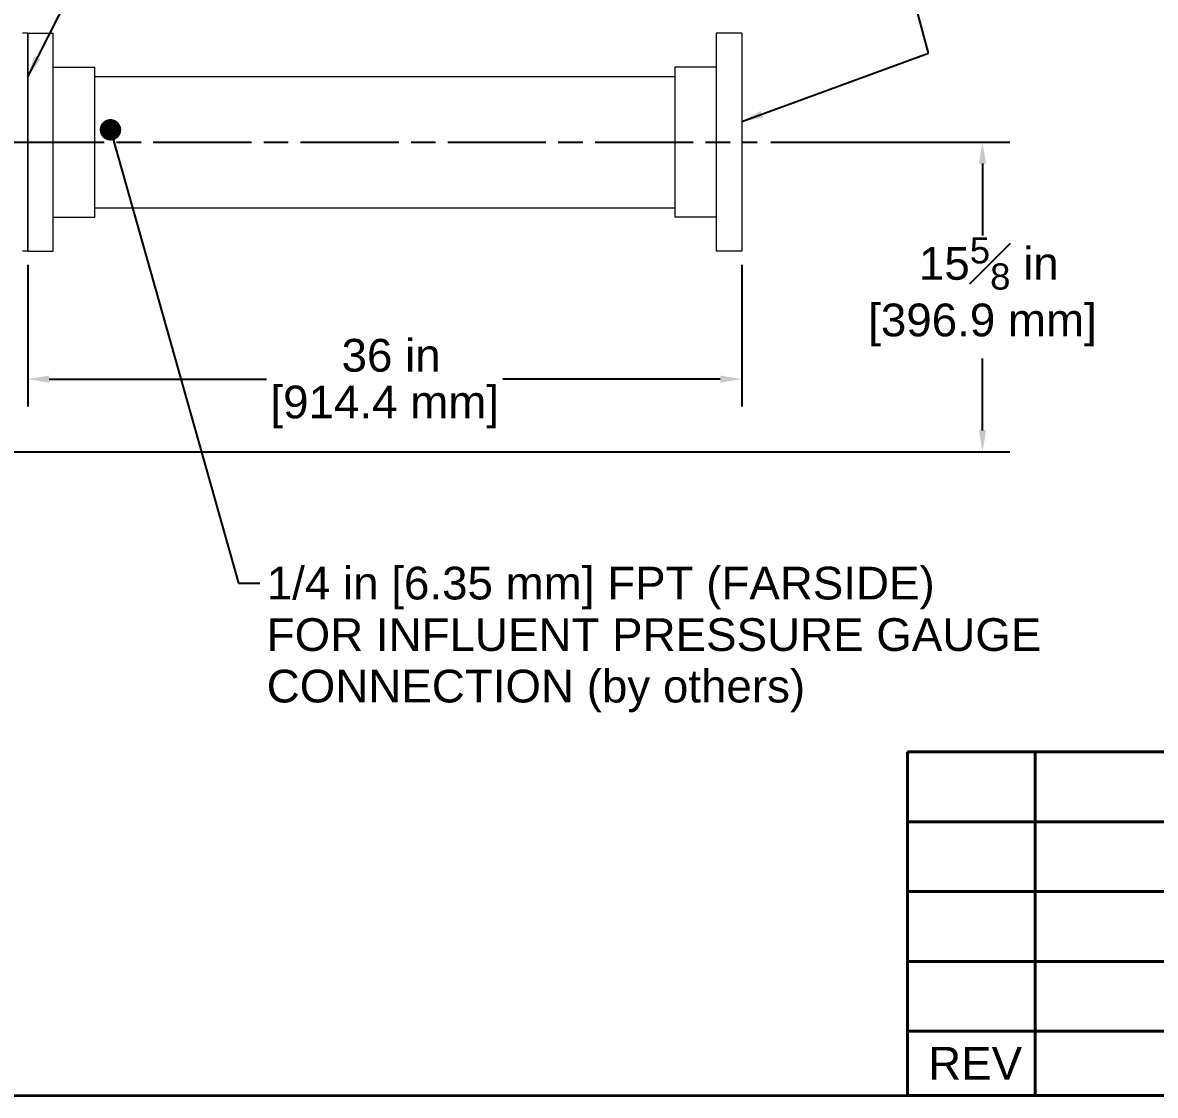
# Model space of a CAD drawing. Header units: inches. Extents: x 14 to 368, y 5 to 236.
# Drawn here: x 89 to 146.1, y 5.5 to 59.6 of the extents above; entities that cross this region are included whole.
import ezdxf

# ---------------------------------------------------------------- set-up
doc = ezdxf.new("R2010")
doc.units = ezdxf.units.IN
doc.header["$LTSCALE"] = 11
doc.header["$MEASUREMENT"] = 0
doc.linetypes.add('CHAIN', pattern=[0.7087, 0.4724, -0.0591, 0.1181, -0.0591])
doc.layers.get('0').update_dxf_attribs({"lineweight": 25})
for name, color, linetype, lineweight in [('Border', 7, 'Continuous', 35), ('Centerline (ANSI)', 7, 'Continuous', 25), ('Dimension (ANSI)', 7, 'Continuous', 25), ('Symbol', 7, 'Continuous', 25), ('Symbol (ANSI)', 7, 'Continuous', 25), ('Visible (ANSI)', 7, 'Continuous', 50)]:
    doc.layers.add(name, color=color, linetype=linetype, lineweight=lineweight)
doc.styles.add('MEMCOR Medium', font='arial.ttf')
doc.styles.add('Standard D-E', font='arial.ttf')
doc.dimstyles.new('Default (ANSI)', dxfattribs={"dimscale": 11, "dimtxt": 0.15, "dimasz": 0.098425, "dimexe": 0.125, "dimexo": 0.0625, "dimgap": 0.031496, "dimtad": 0, "dimtih": 1, "dimtoh": 1, "dimdec": 4, "dimrnd": 1e-08, "dimzin": 3, "dimdsep": 46, "dimlunit": 5, "dimtxsty": 'MEMCOR Medium', "dimcen": 0.09, "dimdle": 0.393701, "dimclrd": 256, "dimclre": 256, "dimclrt": 256, "dimadec": 0, "dimazin": 1, "dimtfac": 0.8, "dimtofl": 0, "dimtmove": 0, "dimatfit": 3, "dimfxl": 1, "dimfrac": 1, "dimtolj": 1, "dimtzin": 4, "dimlwd": -1, "dimlwe": -1, "dimarcsym": 0})
doc.dimstyles.new('Default (ANSI)$7', dxfattribs={"dimscale": 11, "dimtxt": 0.15, "dimasz": 0.098425, "dimexe": 0.125, "dimexo": 0.0625, "dimgap": 0.031496, "dimtad": 0, "dimtih": 1, "dimtoh": 1, "dimdec": 4, "dimrnd": 1e-08, "dimzin": 3, "dimdsep": 46, "dimlunit": 5, "dimtxsty": 'MEMCOR Medium', "dimcen": 0.09, "dimdle": 0.393701, "dimclrd": 256, "dimclre": 256, "dimclrt": 256, "dimadec": 0, "dimazin": 1, "dimtfac": 0.8, "dimtofl": 0, "dimtmove": 0, "dimatfit": 3, "dimfxl": 1, "dimfrac": 1, "dimtolj": 1, "dimtzin": 4, "dimlwd": -1, "dimlwe": -1, "dimarcsym": 0})
doc.dimstyles.new('in [mm] D-E NeptuneBenson$7', dxfattribs={"dimscale": 11, "dimtxt": 0.15, "dimasz": 0.098425, "dimexe": 0.125, "dimexo": 0.063, "dimgap": 0.031496, "dimtad": 0, "dimtih": 1, "dimtoh": 1, "dimdec": 4, "dimrnd": 1e-08, "dimzin": 3, "dimdsep": 46, "dimlunit": 5, "dimtxsty": 'Standard D-E', "dimcen": 0.09, "dimdle": 0.393701, "dimclrd": 256, "dimclre": 256, "dimclrt": 256, "dimadec": 1, "dimazin": 1, "dimtfac": 1, "dimtofl": 0, "dimtmove": 0, "dimatfit": 3, "dimfxl": 1, "dimfrac": 1, "dimtolj": 1, "dimtzin": 4, "dimlwd": -1, "dimlwe": -1, "dimarcsym": 0})

# ---------------------------------------------------------------- blocks, each defined once
blk = doc.blocks.new('Borders 22x34_D')
at = {"layer": 'Border'}
blk.add_line((1.25, 0.5), (33.5, 0.5), dxfattribs=at)
blk = doc.blocks.new('*D18')
at = {"layer": 'Defpoints', "color": 0, "transparency": 16777216}
for p in [(89.231, 48.071), (125.23, 48.071), (125.23, 41.62)]:
    blk.add_point(p, dxfattribs=at)
at = {"layer": 'Dimension (ANSI)', "transparency": 16777216}
for p, q in [((89.231, 47.383), (89.231, 40.245)), ((125.23, 47.383), (125.23, 40.245)), ((90.314, 41.62), (101.273, 41.62)), ((124.148, 41.62), (113.189, 41.62))]:
    blk.add_line(p, q, dxfattribs=at)
for points in [[(90.314, 41.801), (90.314, 41.44), (89.231, 41.62)], [(124.148, 41.801), (124.148, 41.44), (125.23, 41.62)]]:
    blk.add_solid(points, dxfattribs=at)
at = {"layer": 'Dimension (ANSI)', "transparency": 16777216, "char_height": 1.65, "attachment_point": 5, "style": 'MEMCOR Medium'}
for s, insert in [('\\A1; 36 in', (107.231, 42.81)), ('\\A1;[914.4 mm]', (107.231, 40.217))]:
    blk.add_mtext(s, dxfattribs=dict(at, insert=insert))
blk = doc.blocks.new('*D22')
at = {"layer": 'Defpoints', "color": 0, "transparency": 16777216}
for p in [(126.01, 53.571), (137.369, 53.571), (87.233, 37.946)]:
    blk.add_point(p, dxfattribs=at)
at = {"layer": 'Dimension (ANSI)', "transparency": 16777216}
for p, q in [((126.698, 53.571), (138.744, 53.571)), ((137.369, 52.488), (137.369, 48.859)), ((137.369, 39.028), (137.369, 42.657)), ((87.92, 37.946), (138.744, 37.946))]:
    blk.add_line(p, q, dxfattribs=at)
for points in [[(137.189, 52.488), (137.55, 52.488), (137.369, 53.571)], [(137.189, 39.028), (137.55, 39.028), (137.369, 37.946)]]:
    blk.add_solid(points, dxfattribs=at)
at = {"layer": 'Dimension (ANSI)', "transparency": 16777216, "char_height": 1.65, "attachment_point": 5, "style": 'MEMCOR Medium'}
for s, insert in [('\\A1; 15{\\H0.8x;\\S5#8;} in', (137.369, 47.455)), ('\\A1;[396.9 mm]', (137.369, 44.354))]:
    blk.add_mtext(s, dxfattribs=dict(at, insert=insert))
blk = doc.blocks.new('REVISION HISTORY')
at = {"layer": 'Symbol', "lineweight": 40}
for p, q in [((12.1443, 2.0747), (22.812, 2.0747)), ((12.1443, 2.0747), (12.1443, 0.7941)), ((12.7303, 2.0747), (12.7303, 0.7941)), ((18.8564, 2.0747), (18.8564, 0.7941)), ((20.086, 2.0747), (20.086, 0.7941)), ((20.9196, 2.0747), (20.9196, 0.7941)), ((21.6986, 2.0747), (21.6986, 0.7941)), ((22.2694, 2.0747), (22.2694, 0.7941)), ((22.812, 2.0747), (22.812, 0.7941)), ((12.1443, 1.7545), (22.812, 1.7545)), ((12.1443, 1.4344), (22.812, 1.4344)), ((12.1443, 1.1143), (22.812, 1.1143)), ((12.1443, 0.7941), (22.812, 0.7941)), ((12.1443, 0.5), (12.1443, 0.7941)), ((12.7303, 0.5), (12.7303, 0.7941)), ((18.8564, 0.5), (18.8564, 0.7941)), ((20.086, 0.5), (20.086, 0.7941)), ((20.9196, 0.5), (20.9196, 0.7941)), ((21.6986, 0.5), (21.6986, 0.7941)), ((22.2694, 0.5), (22.2694, 0.7941)), ((22.812, 0.5), (22.812, 0.7941)), ((12.1443, 0.5), (22.812, 0.5))]:
    blk.add_line(p, q, dxfattribs=at)
at = {"layer": 'Symbol', "char_height": 0.15, "attachment_point": 7, "style": 'MEMCOR Medium'}
for s, insert in [('REV', (12.2391, 0.5721)), ('DESCRIPTION', (15.0941, 0.5695)), ('DATE', (19.2086, 0.5721)), ('DWN', (20.2694, 0.5721)), ('CKD', (21.0987, 0.5695)), ('APPD', (21.6984, 0.5721)), ('ECN', (22.3368, 0.5695))]:
    blk.add_mtext(s, dxfattribs=dict(at, insert=insert))

msp = doc.modelspace()

# ---------------------------------------------------------------- linework, layer by layer
at = {"layer": 'Centerline (ANSI)', "linetype": 'CHAIN', "ltscale": 0.952448}
msp.add_line((88.136408, 53.57051), (126.010408, 53.57051), dxfattribs=at)
at = {"layer": 'Visible (ANSI)', "linetype": 'Continuous', "lineweight": 18}
for p, q in [((89.231408, 59.07051), (88.972854, 59.07051)), ((89.230908, 48.07051), (89.230908, 59.07051)), ((89.230908, 59.07051), (90.512158, 59.07051)), ((89.231408, 59.07051), (89.231408, 48.07051)), ((90.512158, 48.07051), (90.512158, 59.07051)), ((123.949158, 59.07051), (123.949158, 48.07051)), ((125.230408, 59.07051), (123.949158, 59.07051)), ((125.230408, 59.07051), (125.230408, 48.07051)), ((90.512158, 57.35176), (92.605908, 57.35176)), ((92.605908, 49.78926), (92.605908, 57.35176)), ((121.855408, 57.35176), (121.855408, 49.78926)), ((123.949158, 57.35176), (121.855408, 57.35176)), ((92.605908, 56.88301), (121.855408, 56.88301)), ((90.512158, 49.78926), (92.605908, 49.78926)), ((92.605908, 50.25801), (121.855408, 50.25801)), ((123.949158, 49.78926), (121.855408, 49.78926)), ((89.231408, 48.07051), (88.972854, 48.07051)), ((89.230908, 48.07051), (90.512158, 48.07051)), ((125.230408, 48.07051), (123.949158, 48.07051))]:
    msp.add_line(p, q, dxfattribs=at)

# ---------------------------------------------------------------- block references
at = {"xscale": 11, "yscale": 11, "zscale": 11}
msp.add_blockref('Borders 22x34_D', (0, 0), dxfattribs=at)
at = {"layer": 'Symbol', "xscale": 11, "yscale": 11, "zscale": 11}
msp.add_blockref('REVISION HISTORY', (0, 0), dxfattribs=at)

# ---------------------------------------------------------------- texts
at = {"layer": 'Symbol (ANSI)', "insert": (101.279761, 32.157585), "char_height": 1.65000005, "width": 39.71318936, "attachment_point": 1, "line_spacing_factor": 0.944221, "style": 'MEMCOR Medium'}
msp.add_mtext('\\fArial|b0|i0;1/4 in [6.35 mm] FPT (FARSIDE) \\P\\fArial|b0|i0;FOR INFLUENT PRESSURE GAUGE \\P\\fArial|b0|i0;CONNECTION (by others)', dxfattribs=at)

# ---------------------------------------------------------------- dimensions: what is measured, and where the dimension line sits
at = {"layer": 'Dimension (ANSI)'}
dim = msp.add_linear_dim(base=(137.369474, 53.57051), p1=(87.232625, 37.94551), p2=(126.010408, 53.57051), angle=90, text=' <> in\\X[396.9 mm]', dimstyle='Default (ANSI)', override={"dimgap": 0.031496, "dimdec": 4, "dimpost": '', "dimtol": 0, "dimlim": 0, "dimtp": 0, "dimtm": 0, "dimtdec": 2, "dimatfit": 1}, dxfattribs=at)
dim.commit()
dim.dimension.update_dxf_attribs({"geometry": '*D22', "text_midpoint": (137.369474, 45.75801), "dimtype": 160})
dim = msp.add_linear_dim(base=(125.230408, 41.620385), p1=(89.231408, 48.07051), p2=(125.230408, 48.07051), text=' <> in\\X[914.4 mm]', dimstyle='Default (ANSI)', override={"dimgap": 0.031496, "dimtih": 0, "dimtoh": 0, "dimdec": 4, "dimpost": '', "dimtol": 0, "dimlim": 0, "dimtp": 0, "dimtm": 0, "dimtdec": 2, "dimatfit": 1}, dxfattribs=at)
dim.commit()
dim.dimension.update_dxf_attribs({"geometry": '*D18', "text_midpoint": (107.230908, 41.620385), "dimtype": 160})

# ---------------------------------------------------------------- leaders
at = {"layer": 'Symbol (ANSI)', "annotation_type": 0, "has_hookline": 1}
for points, dimstyle, override, hookline_direction, text_width in [([(89.230908, 56.870446), (100.131442, 78.330716), (101.214119, 78.330716)], 'in [mm] D-E NeptuneBenson$7', {"dimtad": 0}, 0, 15.191031), ([(125.230408, 54.60577), (134.652199, 58.050206), (132.564373, 65.865427), (131.481696, 65.865427)], 'Default (ANSI)$7', {"dimtad": 0}, 1, 30.298773), ([(93.400714, 54.192005), (99.850627, 31.332585), (100.933305, 31.332585)], 'Default (ANSI)$7', {"dimasz": 0.098425, "dimtad": 0, "dimldrblk": 'Dot'}, 0, 38.75024)]:
    msp.add_leader(points, dimstyle=dimstyle, override=override, dxfattribs=dict(at, hookline_direction=hookline_direction, text_width=text_width))

doc.saveas('drawing.dxf')
